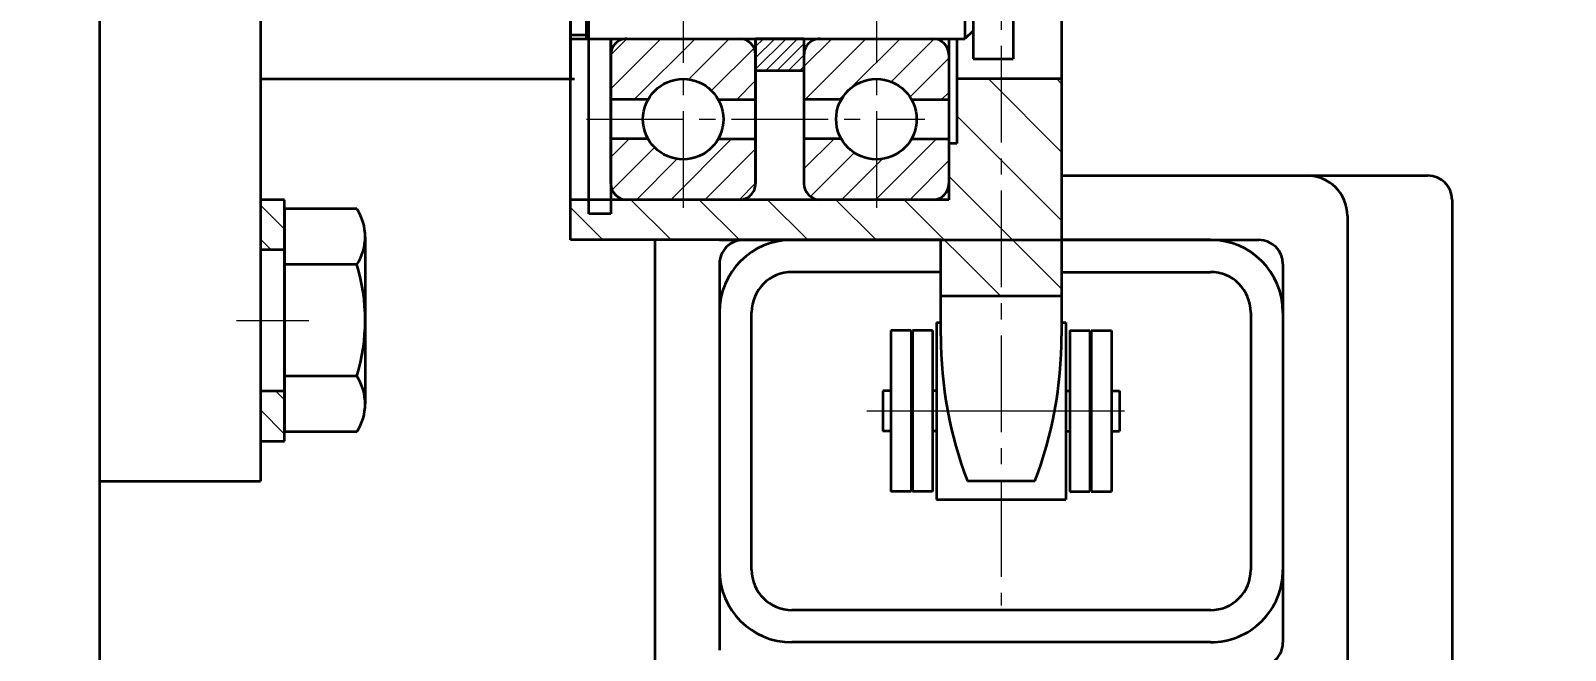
# Model space of a CAD drawing. Header units: millimetres. Extents: x -17820 to 17820, y -12600 to 12600.
# Drawn here: x 8631 to 8821.6, y 5671.9 to 5748.9 of the extents above; entities that cross this region are included whole.
import ezdxf

# ---------------------------------------------------------------- set-up
doc = ezdxf.new("R2010")
doc.units = ezdxf.units.MM
doc.linetypes.add('点画线', pattern=[18, 12, -2, 2, -2])
doc.layers.get('0').update_dxf_attribs({"lineweight": 35})
for name, color, linetype, lineweight in [('EB0_1_1_1_1_1_1_1_1_1_1_1_1_1_1_1_1_1_1', 7, 'Continuous', 35), ('EB0_1_1_1_1_1_1_1_1_1_1_1_1_1_1_1_1_1_1_1', 7, 'Continuous', 35), ('EB0_1_1_1_1_1_1_1_1_1_1_1_1_1_1_1_1_1_1_1_1_1_1_1_1_1_1_1', 7, 'Continuous', 35), ('EB0_1_1_1_1_1_1_1_1_1_1_1_1_1_1_1_1_1_1_1_1_1_1_1_1_1_1_1_1_1_1_1_1', 7, 'Continuous', 35), ('中心线层', 1, '点画线', 18), ('剖面线层', 4, 'Continuous', 18), ('尺寸线层', 3, 'Continuous', 18)]:
    doc.layers.add(name, color=color, linetype=linetype, lineweight=lineweight)
doc.styles.add('机械', font='isocp', dxfattribs={"width": 0.667, "bigfont": 'gbcbig.shx'})
doc.dimstyles.new('标准', dxfattribs={"dimscale": 60, "dimtxt": 4, "dimasz": 3, "dimexe": 1, "dimexo": 0, "dimgap": 0.76128, "dimtad": 1, "dimdec": 1, "dimdsep": 46, "dimtxsty": '机械', "dimblk": '_CAXARROW', "dimcen": 0, "dimdle": 4, "dimclrt": 2, "dimaunit": 1, "dimazin": 2, "dimtfac": 0.707107, "dimtdec": 3, "dimtmove": 0, "dimatfit": 3, "dimfxl": 0, "dimfrac": 2, "dimtolj": 1, "dimlwd": 18, "dimarcsym": 0})
pattern_1 = [(315, (0, 0), (2.121320343559643, 2.121320343559642), [])]
pattern_2 = [(225, (0, 0), (2.121320343559642, -2.121320343559643), [])]

# ---------------------------------------------------------------- blocks, each defined once
blk = doc.blocks.new('*X79')
at = {"layer": '剖面线层', "linetype": 'Continuous', "lineweight": 18}
h = blk.add_hatch(dxfattribs=at)
h.set_pattern_fill('无图案', color=256, scale=3, angle=315, style=0, pattern_type=0)
h.set_pattern_definition(pattern_1)
edge = h.paths.add_edge_path(flags=0)
edge.add_line((0, 14.99999999999977), (0, 8.75))
edge.add_line((3, 14.99999999999977), (0, 14.99999999999977))
edge.add_line((3, 8.75), (3, 14.99999999999977))
edge.add_line((0, 8.75), (3, 8.75))
h = blk.add_hatch(dxfattribs=at)
h.set_pattern_fill('无图案', color=256, scale=3, angle=315, style=0, pattern_type=0)
h.set_pattern_definition(pattern_1)
edge = h.paths.add_edge_path(flags=0)
edge.add_line((0, -8.75), (0, -15))
edge.add_line((3, -8.75), (0, -8.75))
edge.add_line((3, -15), (3, -8.75))
edge.add_line((0, -15), (3, -15))
at = {"layer": 'EB0_1_1_1_1_1_1_1_1_1_1_1_1_1_1_1_1_1_1_1_1_1_1_1_1_1_1_1_1_1_1_1_1'}
for p, q in [((3, 14.99999999999977), (0, 14.99999999999977)), ((0, 14.99999999999977), (0, -15)), ((3, -15), (3, 14.99999999999977)), ((3, 8.75), (0, 8.75)), ((0, -8.75), (3, -8.75)), ((0, -15), (3, -15))]:
    blk.add_line(p, q, dxfattribs=at)
at = {"layer": '中心线层', "color": 1, "linetype": '点画线', "lineweight": 18}
blk.add_line((-3, 0), (6, 0), dxfattribs=at)
blk = doc.blocks.new('*X83')
at = {"layer": 'EB0_1_1_1_1_1_1_1_1_1_1_1_1_1_1_1_1_1_1_1_1_1_1_1_1_1_1_1_1_1_1_1_1', "linetype": 'Continuous', "lineweight": 35}
blk.add_line((239, 351.9999999999998), (239, -108), dxfattribs=at)
blk = doc.blocks.new('*X186')
at = {"layer": '尺寸线层', "linetype": 'Continuous', "lineweight": 18}
for points in [[(11014.34105479418, 9122.91767302043), (10991.84105479418, 8942.91767302043), (11036.84105479418, 8942.91767302043)], [(11014.34105479418, 4347.917695473267), (10991.84105479418, 4527.917695473267), (11036.84105479418, 4527.917695473267)]]:
    blk.add_hatch(color=0, dxfattribs=at).paths.add_polyline_path(points, flags=0)
at = {"layer": '尺寸线层', "color": 0, "linetype": 'Continuous'}
for p, q in [((6587.044888056611, 9122.91767302043), (11074.34105479418, 9122.91767302043)), ((8682.044793050241, 4347.917695473267), (11074.34105479418, 4347.917695473267))]:
    blk.add_line(p, q, dxfattribs=at)
at = {"layer": '尺寸线层', "color": 0, "linetype": 'Continuous', "lineweight": 18}
blk.add_line((11014.34105479418, 4347.917695473267), (11014.34105479418, 9122.91767302043), dxfattribs=at)
at = {"layer": '尺寸线层', "color": 2, "insert": (10848.66425479418, 6735.417684746849), "char_height": 240, "width": 919.3165714285715, "attachment_point": 5, "rotation": 90, "line_spacing_factor": 0.9398120375924814, "style": '机械'}
blk.add_mtext('\\T1.1;4775', dxfattribs=at)
blk = doc.blocks.new('_CAXARROW')
blk.add_hatch(color=2).paths.add_polyline_path([(0, 0), (-1, 0.125), (-1, -0.125)], flags=0)
blk = doc.blocks.new('*X192')
at = {"layer": '尺寸线层', "linetype": 'Continuous', "lineweight": 18}
for points in [[(9897.943461583862, 6527.917702625432), (9875.443461583862, 6347.917702625432), (9920.443461583862, 6347.917702625432)], [(9897.943461583862, 4347.917695473281), (9875.443461583862, 4527.917695473281), (9920.443461583862, 4527.917695473281)]]:
    blk.add_hatch(color=0, dxfattribs=at).paths.add_polyline_path(points, flags=0)
at = {"layer": '尺寸线层', "color": 0, "linetype": 'Continuous'}
for p, q in [((8256.219129515623, 6527.917702625432), (9957.943461583862, 6527.917702625432)), ((8157.044769208413, 4347.917695473281), (9957.943461583862, 4347.917695473281))]:
    blk.add_line(p, q, dxfattribs=at)
at = {"layer": '尺寸线层', "color": 0, "linetype": 'Continuous', "lineweight": 18}
blk.add_line((9897.943461583862, 4347.917695473281), (9897.943461583862, 6527.917702625432), dxfattribs=at)
at = {"layer": '尺寸线层', "color": 2, "insert": (9732.266661583863, 5437.917699549356), "char_height": 240, "width": 873.5794285714292, "attachment_point": 5, "rotation": 90, "line_spacing_factor": 0.9398120375924814, "style": '机械'}
blk.add_mtext('\\T1.1;2180', dxfattribs=at)
blk = doc.blocks.new('*X203')
at = {"layer": '尺寸线层', "linetype": 'Continuous', "lineweight": 18}
for points in [[(6075.544911341531, 9740.274669552007), (6255.544911341531, 9717.774669552007), (6255.544911341531, 9762.774669552007)], [(9180.544878123146, 9740.274669552007), (9000.544878123146, 9717.774669552007), (9000.544878123146, 9762.774669552007)]]:
    blk.add_hatch(color=0, dxfattribs=at).paths.add_polyline_path(points, flags=0)
at = {"layer": '尺寸线层', "color": 0, "linetype": 'Continuous'}
for p, q in [((6075.544911341531, 5567.917650173547), (6075.544911341531, 9800.274669552007)), ((9180.544878123146, 6254.417626093274), (9180.544878123146, 9800.274669552007))]:
    blk.add_line(p, q, dxfattribs=at)
at = {"layer": '尺寸线层', "color": 0, "linetype": 'Continuous', "lineweight": 18}
blk.add_line((9180.544878123146, 9740.274669552007), (6075.544911341531, 9740.274669552007), dxfattribs=at)
at = {"layer": '尺寸线层', "color": 2, "insert": (7628.044894232342, 9905.951469552005), "char_height": 240, "width": 827.842285714285, "attachment_point": 5, "line_spacing_factor": 0.9398120375924814, "style": '机械'}
blk.add_mtext('\\T1.1;3105', dxfattribs=at)

msp = doc.modelspace()

# ---------------------------------------------------------------- hatches: boundary and pattern name
at = {"layer": '剖面线层', "linetype": 'Continuous', "lineweight": 18}
h = msp.add_hatch(dxfattribs=at)
h.set_pattern_fill('无图案', color=256, scale=6, angle=135, style=0, pattern_type=0)
h.set_pattern_definition([(135, (0, 0), (-4.242640687119286, -4.242640687119285), [])])
edge = h.paths.add_edge_path(flags=0)
edge.add_line((8744.044900534485, 5715.917675207499), (8751.544900534485, 5715.917675207499))
edge.add_line((8744.044900534485, 5722.917675207499), (8744.044900534485, 5715.917675207499))
edge.add_line((8698.044900534485, 5722.917675207499), (8744.044900534485, 5722.917675207499))
edge.add_line((8698.044900534485, 5727.917675207499), (8698.044900534485, 5722.917675207499))
edge.add_line((8700.344900534488, 5727.917675207499), (8698.044900534485, 5727.917675207499))
edge.add_line((8700.344900534488, 5726.167675207499), (8700.344900534488, 5727.917675207499))
edge.add_line((8703.044900534485, 5726.167675207499), (8700.344900534488, 5726.167675207499))
edge.add_line((8703.044900534485, 5727.917675207499), (8703.044900534485, 5726.167675207499))
edge.add_line((8705.044900534485, 5727.917675207499), (8703.044900534485, 5727.917675207499))
edge.add_line((8712.044900534485, 5727.917675207499), (8705.044900534485, 5727.917675207499))
edge.add_line((8719.044900534922, 5727.917675207499), (8712.044900534485, 5727.917675207499))
edge.add_line((8729.044900534485, 5727.917675207499), (8719.044900534922, 5727.917675207499))
edge.add_line((8736.044900534485, 5727.917675207499), (8729.044900534485, 5727.917675207499))
edge.add_line((8743.044900534922, 5727.917675207499), (8736.044900534485, 5727.917675207499))
edge.add_line((8745.044900534485, 5727.917675207499), (8743.044900534922, 5727.917675207499))
edge.add_line((8745.044900534485, 5729.917675207052), (8745.044900534485, 5727.917675207499))
edge.add_line((8745.044900534485, 5734.917675207499), (8745.044900534485, 5729.917675207052))
edge.add_line((8746.044900534485, 5734.917675207499), (8745.044900534485, 5734.917675207499))
edge.add_line((8746.044900534485, 5742.917675207499), (8746.044900534485, 5734.917675207499))
edge.add_line((8751.544900534485, 5742.917675207499), (8746.044900534485, 5742.917675207499))
edge.add_line((8751.544900534485, 5715.917675207499), (8751.544900534485, 5742.917675207499))
edge.add_line((8751.544900534485, 5715.917675207499), (8759.044900534485, 5715.917675207499))
edge.add_line((8751.544900534485, 5742.917675207499), (8751.544900534485, 5715.917675207499))
edge.add_line((8759.044900534485, 5742.917675207499), (8751.544900534485, 5742.917675207499))
edge.add_line((8759.044900534485, 5715.917675207499), (8759.044900534485, 5742.917675207499))
edge = h.paths.add_edge_path(flags=0)
edge.add_line((8746.044900534485, 5792.917675207499), (8751.544900534485, 5792.917675207499))
edge.add_line((8746.044900534485, 5800.917675207499), (8746.044900534485, 5792.917675207499))
edge.add_line((8745.044900534485, 5800.917675207499), (8746.044900534485, 5800.917675207499))
edge.add_line((8745.044900534485, 5805.917675207648), (8745.044900534485, 5800.917675207499))
edge.add_line((8745.044900534485, 5807.917675207499), (8745.044900534485, 5805.917675207648))
edge.add_line((8743.04490053463, 5807.917675207499), (8745.044900534485, 5807.917675207499))
edge.add_line((8736.044900534485, 5807.917675207499), (8743.04490053463, 5807.917675207499))
edge.add_line((8729.044900534776, 5807.917675207499), (8736.044900534485, 5807.917675207499))
edge.add_line((8719.04490053463, 5807.917675207499), (8729.044900534776, 5807.917675207499))
edge.add_line((8712.044900534485, 5807.917675207499), (8719.04490053463, 5807.917675207499))
edge.add_line((8705.044900534776, 5807.917675207499), (8712.044900534485, 5807.917675207499))
edge.add_line((8703.044900534485, 5807.917675207499), (8705.044900534776, 5807.917675207499))
edge.add_line((8703.044900534485, 5809.667675207499), (8703.044900534485, 5807.917675207499))
edge.add_line((8700.344900534488, 5809.667675207499), (8703.044900534485, 5809.667675207499))
edge.add_line((8700.344900534488, 5807.917675207499), (8700.344900534488, 5809.667675207499))
edge.add_line((8698.044900534485, 5807.917675207499), (8700.344900534488, 5807.917675207499))
edge.add_line((8698.044900534485, 5812.917675207499), (8698.044900534485, 5807.917675207499))
edge.add_line((8744.044900534485, 5812.917675207499), (8698.044900534485, 5812.917675207499))
edge.add_line((8744.044900534485, 5819.917675207499), (8744.044900534485, 5812.917675207499))
edge.add_line((8751.544900534485, 5819.917675207499), (8744.044900534485, 5819.917675207499))
edge.add_line((8751.544900534485, 5810.55303774452), (8751.544900534485, 5819.917675207499))
edge.add_line((8751.544900534485, 5792.917675207499), (8751.544900534485, 5810.55303774452))
edge.add_line((8751.544900534485, 5792.917675207499), (8759.044900534485, 5792.917675207499))
edge.add_line((8751.544900534485, 5819.917675207499), (8751.544900534485, 5792.917675207499))
edge.add_line((8759.044900534485, 5819.917675207499), (8751.544900534485, 5819.917675207499))
edge.add_line((8759.044900534485, 5792.917675207499), (8759.044900534485, 5819.917675207499))
h = msp.add_hatch(dxfattribs=at)
h.set_pattern_fill('无图案', color=256, angle=225, style=0, pattern_type=0)
h.set_pattern_definition([(225, (0, 0), (0.7071067811865475, -0.7071067811865477), [])])
edge = h.paths.add_edge_path(flags=0)
edge.add_line((8721.044900534485, 5743.917675207412), (8727.044900534485, 5743.917675207412))
edge.add_line((8721.044900534485, 5747.917675207412), (8721.044900534485, 5743.917675207412))
edge.add_line((8727.044900534485, 5747.917675207412), (8721.044900534485, 5747.917675207412))
edge.add_line((8727.044900534485, 5743.917675207412), (8727.044900534485, 5747.917675207412))
edge = h.paths.add_edge_path(flags=0)
edge.add_line((8721.044900534485, 5787.917675207412), (8727.044900534485, 5787.917675207412))
edge.add_line((8721.044900534485, 5791.917675207412), (8721.044900534485, 5787.917675207412))
edge.add_line((8727.044900534485, 5791.917675207412), (8721.044900534485, 5791.917675207412))
edge.add_line((8727.044900534485, 5787.917675207412), (8727.044900534485, 5791.917675207412))
h = msp.add_hatch(dxfattribs=at)
h.set_pattern_fill('无图案', color=256, scale=3, angle=225, style=0, pattern_type=0)
h.set_pattern_definition(pattern_2)
edge = h.paths.add_edge_path(flags=0)
edge.add_line((8705.044900534675, 5747.917675207499), (8712.044900534485, 5747.917675207499))
edge.add_arc((8705.044900534676, 5745.917675207297), 2.000000000200089, 90.00000000005211, 180.0000000001563)
edge.add_line((8703.044900534485, 5740.360123862031), (8703.044900534485, 5745.917675207299))
edge.add_line((8707.682052316872, 5740.360123862031), (8703.044900534485, 5740.360123862031))
edge.add_arc((8712.044900534485, 5737.917675207498), 5.000000000001819, 90, 150.7586357802585)
edge.add_line((8712.044900534485, 5747.917675207499), (8712.044900534485, 5742.917675207499))
edge.add_arc((8719.044900534587, 5745.917675207597), 1.999999999901775, 0, 90)
edge.add_line((8712.044900534485, 5747.917675207499), (8719.044900534587, 5747.917675207499))
edge.add_line((8712.044900534485, 5742.917675207499), (8712.044900534485, 5747.917675207499))
edge.add_arc((8712.044900534487, 5737.917675207502), 4.999999999996455, 29.24136421952003, 90.00000000002085)
edge.add_line((8721.044900534485, 5740.360123862031), (8716.407748752099, 5740.360123862031))
edge.add_line((8721.044900534485, 5745.917675207597), (8721.044900534485, 5740.360123862031))
edge = h.paths.add_edge_path(flags=0)
edge.add_arc((8712.044900534484, 5737.917675207498), 4.999999999997788, 209.2413642195473, 270.0000000000209)
edge.add_line((8703.044900534485, 5735.475226552967), (8707.682052316872, 5735.475226552967))
edge.add_line((8703.044900534485, 5729.917675207797), (8703.044900534485, 5735.475226552967))
edge.add_arc((8705.044900534775, 5729.917675207796), 2.000000000296495, 179.9999999999739, 270.0000000000521)
edge.add_line((8712.044900534485, 5727.917675207499), (8705.044900534776, 5727.917675207499))
edge.add_line((8712.044900534485, 5732.917675207499), (8712.044900534485, 5727.917675207499))
edge.add_line((8716.407748752099, 5735.475226552967), (8721.044900534485, 5735.475226552967))
edge.add_arc((8712.04490053449, 5737.917675207493), 4.999999999993634, 269.9999999997499, 330.7586357673576)
edge.add_line((8712.044900534485, 5727.917675207499), (8712.044900534485, 5732.917675207499))
edge.add_line((8719.04490053463, 5727.917675207499), (8712.044900534485, 5727.917675207499))
edge.add_arc((8719.044900534629, 5729.917675207346), 1.999999999850843, 269.9999999998437, 359.9999999963523)
edge.add_line((8721.044900534485, 5735.475226552967), (8721.044900534485, 5729.917675207346))
h = msp.add_hatch(dxfattribs=at)
h.set_pattern_fill('无图案', color=256, scale=3, angle=225, style=0, pattern_type=0)
h.set_pattern_definition(pattern_2)
edge = h.paths.add_edge_path(flags=0)
edge.add_line((8729.044900534675, 5747.917675207499), (8736.044900534485, 5747.917675207499))
edge.add_arc((8729.044900534675, 5745.917675207296), 2.000000000200089, 90, 180.0000000005732)
edge.add_line((8727.044900534485, 5740.360123862031), (8727.044900534485, 5745.917675207299))
edge.add_line((8731.682052316872, 5740.360123862031), (8727.044900534485, 5740.360123862031))
edge.add_arc((8736.044900534487, 5737.917675207499), 5, 90, 150.7586357802766)
edge.add_line((8736.044900534485, 5747.917675207499), (8736.044900534485, 5742.917675207499))
edge.add_arc((8743.044900534587, 5745.917675207597), 1.999999999901775, 0, 90)
edge.add_line((8736.044900534485, 5747.917675207499), (8743.044900534587, 5747.917675207499))
edge.add_line((8736.044900534485, 5742.917675207499), (8736.044900534485, 5747.917675207499))
edge.add_arc((8736.044900534487, 5737.917675207501), 4.999999999999565, 29.24136421958369, 90.00000000002085)
edge.add_line((8745.044900534485, 5740.360123862031), (8740.407748752099, 5740.360123862031))
edge.add_line((8745.044900534485, 5745.917675207597), (8745.044900534485, 5740.360123862031))
edge = h.paths.add_edge_path(flags=0)
edge.add_arc((8736.044900534484, 5737.917675207498), 4.999999999998232, 209.2413642195564, 270.0000000000209)
edge.add_line((8727.044900534485, 5735.475226552967), (8731.682052316872, 5735.475226552967))
edge.add_line((8727.044900534485, 5729.917675207797), (8727.044900534485, 5735.475226552967))
edge.add_arc((8729.044900534775, 5729.917675207795), 2.000000000296495, 179.9999999999739, 270.0000000000521)
edge.add_line((8736.044900534485, 5727.917675207499), (8729.044900534776, 5727.917675207499))
edge.add_line((8736.044900534485, 5732.917675207499), (8736.044900534485, 5727.917675207499))
edge.add_line((8740.407748752099, 5735.475226552967), (8745.044900534485, 5735.475226552967))
edge.add_arc((8736.044900534489, 5737.917675207497), 4.999999999997272, 269.9999999997707, 330.7586357667341)
edge.add_line((8736.044900534485, 5727.917675207499), (8736.044900534485, 5732.917675207499))
edge.add_line((8743.04490053463, 5727.917675207499), (8736.044900534485, 5727.917675207499))
edge.add_arc((8743.044900534633, 5729.917675207345), 1.999999999847205, 270.0000000003648, 360.0000000143303)
edge.add_line((8745.044900534485, 5735.475226552967), (8745.044900534485, 5729.917675207346))

# ---------------------------------------------------------------- linework, layer by layer
at = {"layer": 'EB0_1_1_1_1_1_1_1_1_1_1_1_1_1_1_1_1_1_1', "linetype": 'Continuous', "lineweight": 35}
for p, q in [((8740.54490053447, 5727.917675207499), (8698.04490053447, 5727.917675207499)), ((8703.04490053447, 5726.167675207499), (8700.344900534474, 5726.167675207499)), ((8725.044900535111, 5727.917675207499), (8711.04490053447, 5727.917675207499)), ((8745.044900534558, 5727.917675207499), (8729.04490053447, 5727.917675207499)), ((8744.04490053447, 5722.917675207499), (8698.04490053447, 5722.917675207499)), ((8716.544900534485, 5722.915633550782), (8744.04490053447, 5722.915633550782)), ((8744.04490053447, 5710.983137388389), (8744.04490053447, 5722.917675207499)), ((8777.544900534456, 5722.915633550782), (8759.04490053447, 5722.915633550782)), ((8744.044900534485, 5718.915633550837), (8725.544900534398, 5718.915633550801)), ((8759.04490053447, 5718.915633550837), (8777.544900534514, 5718.915633550801)), ((8759.04490053447, 5715.917675207499), (8744.04490053447, 5715.917675207499)), ((8716.54490053447, 5713.915633550673), (8716.54490053447, 5681.915633550659)), ((8720.54490053447, 5681.915633550731), (8720.54490053447, 5713.915633550993)), ((8782.54490053447, 5713.915633550881), (8782.54490053447, 5681.915633550728)), ((8786.54490053447, 5713.915633550717), (8786.54490053447, 5681.915633550797)), ((8740.358471011132, 5711.644837966341), (8737.858471011132, 5711.644837966341)), ((8737.858471011132, 5711.644837966341), (8737.858471011132, 5691.644837966341)), ((8740.358471011132, 5711.644837966341), (8740.358471011132, 5691.644837966341)), ((8743.02361597358, 5711.644837966341), (8740.52361597358, 5711.644837966341)), ((8740.52361597358, 5711.644837966341), (8740.52361597358, 5691.644837966341)), ((8743.02361597358, 5711.644837966341), (8743.02361597358, 5691.644837966341)), ((8743.52361597358, 5712.644837966235), (8743.52361597358, 5690.644837966337)), ((8743.52361597358, 5712.644837966363), (8744.04490053447, 5712.644837966359)), ((8759.04490053447, 5712.644837966344), (8759.566185095377, 5712.644837966344)), ((8759.566185095377, 5712.644837966235), (8759.566185095377, 5690.644837966337)), ((8760.066185095377, 5711.644837966341), (8760.066185095377, 5691.644837966341)), ((8760.066185095377, 5711.644837966341), (8762.566185095377, 5711.644837966341)), ((8762.566185095377, 5711.644837966341), (8762.566185095377, 5691.644837966341)), ((8762.731330057824, 5711.644837966341), (8762.731330057824, 5691.644837966341)), ((8762.731330057824, 5711.644837966341), (8765.231330057824, 5711.644837966341)), ((8765.231330057824, 5711.644837966341), (8765.231330057824, 5691.644837966341)), ((8736.858471011132, 5704.144837966341), (8736.858471011132, 5699.144837966341)), ((8737.858471011132, 5704.144837966341), (8736.858471011132, 5704.144837966341)), ((8740.52361597358, 5704.144837966341), (8740.358471011132, 5704.144837966341)), ((8743.52361597358, 5704.144837966341), (8743.02361597358, 5704.144837966341)), ((8759.566185095377, 5704.144837966341), (8760.066185095377, 5704.144837966341)), ((8762.566185095377, 5704.144837966341), (8762.731330057824, 5704.144837966341)), ((8765.231330057824, 5704.144837966341), (8766.231330057824, 5704.144837966341)), ((8766.231330057824, 5704.144837966341), (8766.231330057824, 5699.144837966341)), ((8737.858471011132, 5699.144837966341), (8736.858471011132, 5699.144837966341)), ((8740.52361597358, 5699.144837966341), (8740.358471011132, 5699.144837966341)), ((8743.52361597358, 5699.144837966341), (8743.02361597358, 5699.144837966341)), ((8759.566185095377, 5699.144837966341), (8760.066185095377, 5699.144837966341)), ((8762.566185095377, 5699.144837966341), (8762.731330057824, 5699.144837966341)), ((8765.231330057824, 5699.144837966341), (8766.231330057824, 5699.144837966341)), ((8755.724150534472, 5692.917675207499), (8747.36565053447, 5692.917675207499)), ((8755.724150534472, 5692.917675207499), (8747.36565053447, 5692.917675207499)), ((8740.358471011132, 5691.644837966341), (8737.858471011132, 5691.644837966341)), ((8743.02361597358, 5691.644837966341), (8740.52361597358, 5691.644837966341)), ((8743.52361597358, 5690.644837966319), (8759.566185095377, 5690.644837966337)), ((8760.066185095377, 5691.644837966341), (8762.566185095377, 5691.644837966341)), ((8762.731330057824, 5691.644837966341), (8765.231330057824, 5691.644837966341)), ((8777.544900534616, 5676.915633550782), (8725.54490053434, 5676.915633550782)), ((8777.544900534485, 5672.915633550782), (8725.544900534209, 5672.915633550782))]:
    msp.add_line(p, q, dxfattribs=at)
at = {"layer": 'EB0_1_1_1_1_1_1_1_1_1_1_1_1_1_1_1_1_1_1', "color": 7, "linetype": 'Continuous', "lineweight": 35}
msp.add_line((8755.724150534472, 5692.917675207499), (8747.36565053447, 5692.917675207499), dxfattribs=at)
at = {"layer": 'EB0_1_1_1_1_1_1_1_1_1_1_1_1_1_1_1_1_1_1', "linetype": 'Continuous', "lineweight": 35}
for centre, radius, start, end in [((8705.04490053447, 5729.917675207499), 2, 180.0000000000261, 270), ((8719.044900534922, 5729.917675207052), 1.999999999554348, 270.0000000065659, 3.873091203112155e-07), ((8729.04490053447, 5729.917675207499), 2, 180.0000000000261, 270), ((8743.044900534922, 5729.917675207052), 1.999999999554348, 270.0000000065137, 3.835571853418491e-07), ((8725.544900534675, 5713.915633550586), 9.00000000019645, 89.99999999937468, 179.9999999587345), ((8777.544900534442, 5713.915633550742), 9.000000000040018, 0, 90), ((8725.54490053434, 5713.915633550935), 4.999999999865395, 89.99999999937468, 179.9999999587287), ((8777.544900534529, 5713.915633550859), 4.999999999941792, 0, 90), ((8794.844900534474, 5710.983134499681), 50.79999999999929, 180.0000012074171, 200.8314054046066), ((8708.244900534482, 5710.983134499681), 50.79999999999611, 339.1685967713257, 9.685164260422178e-07), ((8725.544900534282, 5681.915633550586), 8.99999999980355, 180.0000000000058, 270), ((8725.544900534383, 5681.915633550688), 4.999999999901775, 180.0000000000104, 270), ((8777.544900534573, 5681.915633550688), 4.999999999903594, 270.000000000396, 2.750376773073997e-08), ((8777.54490053447, 5681.915633550786), 9.000000000003638, 270.0000000001968, 1.375709488588716e-08)]:
    msp.add_arc(centre, radius, start, end, dxfattribs=at)
at = {"layer": 'EB0_1_1_1_1_1_1_1_1_1_1_1_1_1_1_1_1_1_1_1', "linetype": 'Continuous', "lineweight": 35}
for p, q in [((8716.544900534485, 5722.915633550781), (8744.04490053447, 5722.915633550781)), ((8777.544900534456, 5722.915633550781), (8759.04490053447, 5722.915633550781)), ((8744.044900534485, 5718.915633550835), (8725.544900534398, 5718.915633550799)), ((8759.04490053447, 5718.915633550835), (8777.544900534514, 5718.915633550799)), ((8716.54490053447, 5713.915633550671), (8716.54490053447, 5681.915633550657)), ((8720.54490053447, 5681.91563355073), (8720.54490053447, 5713.915633550992)), ((8782.54490053447, 5713.915633550879), (8782.54490053447, 5681.915633550726)), ((8786.54490053447, 5713.915633550715), (8786.54490053447, 5681.915633550795)), ((8777.544900534616, 5676.915633550781), (8725.54490053434, 5676.915633550781)), ((8777.544900534485, 5672.915633550781), (8725.544900534209, 5672.915633550781))]:
    msp.add_line(p, q, dxfattribs=at)
for centre, radius, start, end in [((8725.544900534675, 5713.915633550584), 9.000000000194632, 89.99999999937468, 179.9999999599794), ((8777.544900534442, 5713.91563355074), 9.000000000040018, 0, 90), ((8725.54490053434, 5713.915633550933), 4.999999999863576, 89.99999999937468, 179.9999999599794), ((8777.544900534529, 5713.915633550857), 4.999999999941792, 0, 90), ((8725.544900534282, 5681.915633550584), 8.99999999980355, 180.0000000000116, 270), ((8725.544900534383, 5681.915633550686), 4.999999999901775, 180.0000000000104, 270), ((8777.544900534573, 5681.915633550686), 4.999999999903594, 270.000000000396, 2.667000440430602e-08), ((8777.54490053447, 5681.915633550784), 9.000000000001819, 270.0000000001968, 1.334021322268115e-08)]:
    msp.add_arc(centre, radius, start, end, dxfattribs=at)
at = {"layer": 'EB0_1_1_1_1_1_1_1_1_1_1_1_1_1_1_1_1_1_1_1_1_1_1_1_1_1_1_1'}
for p, q in [((8759.04490053447, 5730.915633550782), (8804.5449005345, 5730.915633550782)), ((8807.54490053447, 5727.915633550844), (8807.54490053447, 5664.915633551001)), ((8794.54490053447, 5725.915633551124), (8794.54490053447, 5602.915633550782)), ((8708.54490053447, 5722.917675207499), (8708.54490053447, 5665.91563355071)), ((8719.544900534616, 5722.915633550782), (8783.544900534675, 5722.915633550782)), ((8716.54490053447, 5719.915633550439), (8716.54490053447, 5671.915633550651)), ((8786.54490053447, 5719.915633551266), (8786.54490053447, 5672.887833364231))]:
    msp.add_line(p, q, dxfattribs=at)
for centre, radius, start, end in [((8789.544900534718, 5725.915633551024), 4.999999999759893, 1.042204158072013e-11, 90), ((8804.544900534514, 5727.915633550826), 2.999999999956344, 0, 90), ((8719.544900534718, 5719.915633550539), 3.000000000243745, 90.00000000187597, 180.0000001086498), ((8783.54490053482, 5719.915633551124), 2.99999999965803, 0, 90), ((8783.544900534573, 5672.887833364194), 2.999999999909051, 270.0000000006253, 3.989904918415049e-08)]:
    msp.add_arc(centre, radius, start, end, dxfattribs=at)
at = {"layer": 'EB0_1_1_1_1_1_1_1_1_1_1_1_1_1_1_1_1_1_1_1_1_1_1_1_1_1_1_1_1_1_1_1_1', "color": 7, "linetype": 'Continuous', "lineweight": 35}
for p, q in [((8639.544900534485, 5842.917675207499), (8639.544900534485, 5692.917675207499)), ((8698.044900534485, 5792.917675207499), (8698.044900534485, 5742.917675207499)), ((8748.044900534485, 5790.417675207517), (8748.044900534485, 5745.417675207499)), ((8753.044900534485, 5790.417675207517), (8753.044900534485, 5745.417675207499)), ((8700.044900534485, 5747.917675207499), (8700.044900534485, 5787.417675207499)), ((8747.044900534485, 5753.34660937772), (8747.044900534485, 5747.917675207499)), ((8698.044900534485, 5748.417675207499), (8700.044900534485, 5748.417675207499)), ((8698.044900534485, 5747.917675207499), (8747.044900534485, 5747.917675207499)), ((8748.044900534485, 5748.917675207499), (8747.044900534485, 5747.917675207499)), ((8659.544900534485, 5742.917675207499), (8698.544900534485, 5742.917675207499)), ((8639.544900534485, 5692.917675207499), (8659.544900534485, 5692.917675207499)), ((8755.724150534486, 5692.917675207499), (8747.365650534484, 5692.917675207499))]:
    msp.add_line(p, q, dxfattribs=at)
at = {"layer": 'EB0_1_1_1_1_1_1_1_1_1_1_1_1_1_1_1_1_1_1_1_1_1_1_1_1_1_1_1_1_1_1_1_1', "linetype": 'Continuous', "lineweight": 35}
for p, q in [((8759.044900534485, 5824.852214445548), (8759.044900534485, 5710.983133098521)), ((8698.044900534485, 5722.917675207459), (8698.044900534485, 5812.917675207499)), ((8700.344900534488, 5726.167675207423), (8700.344900534488, 5809.667675207499)), ((8703.044900534485, 5729.917675207499), (8703.044900534485, 5747.917675207499)), ((8703.044900534485, 5729.917675207499), (8703.044900534485, 5747.917675207499)), ((8703.044900534485, 5747.917675207499), (8703.044900534485, 5726.167675207499)), ((8705.044900534602, 5747.917675207499), (8719.044900534544, 5747.917675207499)), ((8727.044900534485, 5747.917675207412), (8721.044900534485, 5747.917675207412)), ((8721.044900534485, 5747.917675207499), (8721.044900534485, 5729.917675207237)), ((8721.044900534485, 5729.917675207499), (8721.044900534485, 5747.917675207499)), ((8721.044900534485, 5747.917675207499), (8721.044900534485, 5743.917675207412)), ((8727.044900534485, 5747.917675207499), (8727.044900534485, 5729.917675207499)), ((8727.044900534485, 5747.917675207499), (8727.044900534485, 5743.917675207412)), ((8729.044900534602, 5747.917675207499), (8743.044900534544, 5747.917675207499)), ((8745.044900534485, 5747.917675207499), (8745.044900534485, 5729.917675207237)), ((8745.044900534485, 5747.917675207499), (8745.044900534485, 5737.917675207499)), ((8746.044900534485, 5747.917675207499), (8746.044900534485, 5734.917675207499)), ((8748.044900534485, 5745.417675207499), (8753.044900534485, 5745.417675207499)), ((8727.044900534485, 5743.917675207412), (8721.044900534485, 5743.917675207412)), ((8759.044900534485, 5742.917675207499), (8746.044900534485, 5742.917675207499)), ((8707.682052316872, 5740.360123862031), (8703.044900534485, 5740.360123862031)), ((8716.407748752099, 5740.360123862031), (8721.044900534485, 5740.360123862031)), ((8731.682052316872, 5740.360123862031), (8727.044900534485, 5740.360123862031)), ((8740.407748752099, 5740.360123862031), (8745.044900534485, 5740.360123862031)), ((8707.682052316872, 5735.475226552967), (8703.044900534485, 5735.475226552967)), ((8716.407748752099, 5735.475226552967), (8721.044900534485, 5735.475226552967)), ((8731.682052316872, 5735.475226552967), (8727.044900534485, 5735.475226552967)), ((8740.407748752099, 5735.475226552967), (8745.044900534485, 5735.475226552967)), ((8745.044900534485, 5735.475226553058), (8745.044900534485, 5727.917675207499)), ((8746.044900534485, 5734.917675207499), (8745.044900534485, 5734.917675207499)), ((8740.544900534485, 5727.917675207499), (8698.044900534485, 5727.917675207499)), ((8703.044900534485, 5726.167675207499), (8700.344900534488, 5726.167675207499)), ((8725.044900535111, 5727.917675207499), (8711.044900534485, 5727.917675207499)), ((8745.044900534573, 5727.917675207499), (8729.044900534485, 5727.917675207499)), ((8672.544900534485, 5723.309980052912), (8672.544900534485, 5702.525370362087)), ((8744.044900534485, 5722.917675207499), (8698.044900534485, 5722.917675207499)), ((8716.544900534485, 5722.915633550782), (8744.044900534485, 5722.915633550782)), ((8744.044900534485, 5710.983137388389), (8744.044900534485, 5722.917675207499)), ((8777.54490053447, 5722.915633550782), (8759.044900534485, 5722.915633550782)), ((8744.044900534485, 5718.915633550837), (8725.544900534398, 5718.915633550801)), ((8759.04490053447, 5718.915633550837), (8777.544900534514, 5718.915633550801)), ((8759.044900534485, 5715.917675207499), (8744.044900534485, 5715.917675207499)), ((8716.544900534485, 5713.915633550673), (8716.544900534485, 5681.915633550659)), ((8720.544900534485, 5681.915633550731), (8720.544900534485, 5713.915633550993)), ((8782.544900534485, 5713.915633550881), (8782.544900534485, 5681.915633550728)), ((8786.544900534485, 5713.915633550717), (8786.544900534485, 5681.915633550797)), ((8740.358471011132, 5711.644837966341), (8737.858471011132, 5711.644837966341)), ((8737.858471011132, 5711.644837966341), (8737.858471011132, 5691.644837966341)), ((8740.358471011132, 5711.644837966341), (8740.358471011132, 5691.644837966341)), ((8743.023615973594, 5711.644837966341), (8740.523615973594, 5711.644837966341)), ((8740.523615973594, 5711.644837966341), (8740.523615973594, 5691.644837966341)), ((8743.023615973594, 5711.644837966341), (8743.023615973594, 5691.644837966341)), ((8743.523615973594, 5712.644837966235), (8743.523615973594, 5690.644837966337)), ((8743.523615973594, 5712.644837966363), (8744.044900534485, 5712.644837966359)), ((8759.044900534485, 5712.644837966344), (8759.566185095377, 5712.644837966344)), ((8759.566185095377, 5712.644837966235), (8759.566185095377, 5690.644837966337)), ((8760.066185095377, 5711.644837966341), (8760.066185095377, 5691.644837966341)), ((8760.066185095377, 5711.644837966341), (8762.566185095377, 5711.644837966341)), ((8762.566185095377, 5711.644837966341), (8762.566185095377, 5691.644837966341)), ((8762.731330057839, 5711.644837966341), (8762.731330057839, 5691.644837966341)), ((8762.731330057839, 5711.644837966341), (8765.231330057839, 5711.644837966341)), ((8765.231330057839, 5711.644837966341), (8765.231330057839, 5691.644837966341)), ((8736.858471011132, 5704.144837966341), (8736.858471011132, 5699.144837966341)), ((8737.858471011132, 5704.144837966341), (8736.858471011132, 5704.144837966341)), ((8740.523615973594, 5704.144837966341), (8740.358471011132, 5704.144837966341)), ((8743.523615973594, 5704.144837966341), (8743.023615973594, 5704.144837966341)), ((8759.566185095377, 5704.144837966341), (8760.066185095377, 5704.144837966341)), ((8762.566185095377, 5704.144837966341), (8762.731330057839, 5704.144837966341)), ((8765.231330057839, 5704.144837966341), (8766.231330057839, 5704.144837966341)), ((8766.231330057839, 5704.144837966341), (8766.231330057839, 5699.144837966341)), ((8737.858471011132, 5699.144837966341), (8736.858471011132, 5699.144837966341)), ((8740.523615973594, 5699.144837966341), (8740.358471011132, 5699.144837966341)), ((8743.523615973594, 5699.144837966341), (8743.023615973594, 5699.144837966341)), ((8759.566185095377, 5699.144837966341), (8760.066185095377, 5699.144837966341)), ((8762.566185095377, 5699.144837966341), (8762.731330057839, 5699.144837966341)), ((8765.231330057839, 5699.144837966341), (8766.231330057839, 5699.144837966341)), ((8755.724150534486, 5692.917675207499), (8747.365650534484, 5692.917675207499)), ((8755.724150534486, 5692.917675207499), (8747.365650534484, 5692.917675207499)), ((8740.358471011132, 5691.644837966341), (8737.858471011132, 5691.644837966341)), ((8743.023615973594, 5691.644837966341), (8740.523615973594, 5691.644837966341)), ((8743.523615973594, 5690.644837966319), (8759.566185095377, 5690.644837966337)), ((8760.066185095377, 5691.644837966341), (8762.566185095377, 5691.644837966341)), ((8762.731330057839, 5691.644837966341), (8765.231330057839, 5691.644837966341)), ((8777.544900534616, 5676.915633550782), (8725.54490053434, 5676.915633550782)), ((8777.544900534485, 5672.915633550782), (8725.544900534209, 5672.915633550782))]:
    msp.add_line(p, q, dxfattribs=at)
for centre in [(8712.044900534485, 5737.917675207499), (8736.044900534485, 5737.917675207499)]:
    msp.add_circle(centre, 5, dxfattribs=at)
for centre, radius, start, end in [((8705.044900534675, 5745.917675207299), 2.00000000019827, 90.0000000020844, 180.000000139968), ((8719.044900534587, 5745.917675207597), 1.999999999901775, 0, 90), ((8729.044900534675, 5745.917675207299), 2.00000000019827, 90.00000000140697, 180.0000001194105), ((8743.044900534587, 5745.917675207597), 1.999999999901775, 0, 90), ((8705.044900534485, 5729.917675207499), 2, 180.0000000000521, 270), ((8719.044900534922, 5729.917675207052), 1.999999999554348, 270.0000000065659, 3.844430588760164e-07), ((8729.044900534485, 5729.917675207499), 2, 180.0000000000261, 270), ((8743.044900534922, 5729.917675207052), 1.999999999554348, 270.0000000065137, 3.806911239066475e-07), ((8666.161744504294, 5723.309980052912), 6.383156030195015, 327.1327677635661, 32.86723223653594), ((8725.544900534675, 5713.915633550586), 9.00000000019645, 89.99999999937468, 179.9999999593598), ((8777.544900534442, 5713.915633550742), 9.000000000040018, 0, 90), ((8648.544900534485, 5712.917675207499), 23.99999999999954, 343.2213451190614, 16.77865488098723), ((8725.54490053434, 5713.915633550935), 4.999999999865395, 89.99999999937468, 179.9999999593541), ((8777.544900534544, 5713.915633550859), 4.999999999941792, 0, 90), ((8794.844900534488, 5710.983134499681), 50.79999999999929, 180.0000012074171, 200.8314054046066), ((8708.244900534482, 5710.983134499681), 50.79999999999611, 339.1685967713257, 9.685164260422178e-07), ((8666.161744504294, 5702.525370362087), 6.383156030194275, 327.1327677636024, 32.86723223658594), ((8725.544900534282, 5681.915633550586), 8.99999999980355, 180.0000000000058, 270), ((8725.544900534383, 5681.915633550688), 4.999999999901775, 180.0000000000104, 270), ((8777.544900534573, 5681.915633550688), 4.999999999903594, 270.000000000396, 2.7086886067523e-08), ((8777.54490053447, 5681.915633550786), 9.000000000003638, 270.0000000001968, 1.354865405428281e-08)]:
    msp.add_arc(centre, radius, start, end, dxfattribs=at)
at = {"layer": '中心线层', "linetype": '点画线', "lineweight": 18}
for p, q in [((8751.544900534485, 5855.04179466706), (8751.544900534485, 5677.481609109326)), ((8751.544900534485, 5855.04179466706), (8751.544900534485, 5677.481609109326)), ((8712.044900534485, 5810.917675207499), (8712.044900534485, 5724.917675207499)), ((8736.044900534485, 5810.917675207499), (8736.044900534485, 5724.917675207499)), ((8700.044900534485, 5737.917675207499), (8724.044900534485, 5737.917675207499)), ((8718.044900534485, 5737.917675207499), (8742.044900534485, 5737.917675207499))]:
    msp.add_line(p, q, dxfattribs=at)
at = {"layer": '中心线层', "linetype": 'Continuous', "lineweight": 18}
msp.add_line((8766.847845016033, 5701.644837966341), (8734.874212938113, 5701.644837966341), dxfattribs=at)
msp.add_line((8766.847845016033, 5701.644837966341), (8734.874212938113, 5701.644837966341), dxfattribs=at)

# ---------------------------------------------------------------- wipeouts: each hides what was drawn before it
at = {"linetype": 'Continuous', "lineweight": 35}
msp.add_wipeout([(8659.544900534494, 5727.9176752075), (8659.544900534494, 5721.6676752075), (8659.544900534494, 5721.6676752075), (8659.544900534485, 5712.9176752075), (8659.544900534485, 5712.9176752075), (8659.544900534494, 5704.167675207499), (8659.544900534494, 5704.167675207499), (8659.544900534494, 5697.9176752075), (8659.544900534494, 5697.9176752075), (8662.544900534485, 5697.9176752075), (8662.544900534485, 5697.9176752075), (8662.544900534485, 5704.167675207499), (8662.544900534485, 5704.167675207499), (8662.544900534485, 5712.9176752075), (8662.544900534485, 5712.9176752075), (8662.544900534493, 5721.6676752075), (8662.544900534493, 5721.6676752075), (8662.544900534485, 5727.9176752075), (8662.544900534485, 5727.9176752075)], dxfattribs=at).dxf.layer = 'EB0_1_1_1_1_1_1_1_1_1_1_1_1_1_1_1_1_1_1_1_1_1_1_1_1_1_1_1_1_1_1_1_1'

# ---------------------------------------------------------------- next in the draw order: linework, layer by layer
at = {"layer": 'EB0_1_1_1_1_1_1_1_1_1_1_1_1_1_1_1_1_1_1_1_1_1_1_1_1_1_1_1_1_1_1_1_1', "color": 7, "linetype": 'Continuous', "lineweight": 35}
msp.add_line((8659.544900534485, 5842.917675207499), (8659.544900534485, 5692.917675207499), dxfattribs=at)
at = {"layer": 'EB0_1_1_1_1_1_1_1_1_1_1_1_1_1_1_1_1_1_1_1_1_1_1_1_1_1_1_1_1_1_1_1_1', "linetype": 'Continuous', "lineweight": 35}
for p, q in [((8662.544900534485, 5726.774081668052), (8662.544900534485, 5699.061268746947)), ((8671.523151120637, 5726.774081668052), (8662.544900534485, 5726.774081668052)), ((8662.544900534485, 5720.917675207499), (8662.544900534485, 5704.917675207499)), ((8671.523151120637, 5719.845878437775), (8662.544900534485, 5719.845878437775)), ((8671.523151120637, 5705.989471977223), (8662.544900534485, 5705.989471977223)), ((8671.523151120637, 5699.061268746947), (8662.544900534485, 5699.061268746947))]:
    msp.add_line(p, q, dxfattribs=at)

# ---------------------------------------------------------------- next in the draw order: block references
msp.add_blockref('*X79', (8659.544900534485, 5712.917675207499), dxfattribs=at)

# ---------------------------------------------------------------- next in the draw order: wipeouts: each hides what was drawn before it
msp.add_wipeout([(8439.544900534487, 5552.917675207495), (8439.544900534487, 5492.917675207605), (8439.544900534487, 5492.917675207605), (8619.544900534487, 5492.917675207605), (8619.544900534487, 5492.917675207605), (8619.544900534487, 5552.917675207495), (8619.544900534487, 5552.917675207495), (8639.544900534487, 5552.917675207495), (8639.544900534487, 5552.917675207495), (8639.544900534487, 6012.9176752075), (8639.544900534487, 6012.9176752075), (8619.544900534487, 6012.9176752075), (8619.544900534487, 6012.9176752075), (8619.544900534487, 6072.917675207503), (8619.544900534487, 6072.917675207503), (8439.544900534487, 6072.917675207495), (8439.544900534487, 6072.917675207495), (8439.544900534487, 6012.917675207495), (8439.544900534487, 6012.917675207495)]).dxf.layer = 'EB0_1_1_1_1_1_1_1_1_1_1_1_1_1_1_1_1_1_1_1_1_1_1_1_1_1_1_1_1_1_1_1_1'

# ---------------------------------------------------------------- next in the draw order: block references
at = {"layer": 'EB0_1_1_1_1_1_1_1_1_1_1_1_1_1_1_1_1_1_1_1_1_1_1_1_1_1_1_1_1_1_1_1_1'}
msp.add_blockref('*X83', (8400.544900534485, 5660.917675207495), dxfattribs=at)

# ---------------------------------------------------------------- next in the draw order: dimensions: what is measured, and where the dimension line sits
at = {"layer": '尺寸线层'}
dim = msp.add_linear_dim(base=(6075.544911341531, 9740.274669552007), p1=(9180.544878123146, 6254.417626093274), p2=(6075.544911341531, 5567.917650173547), dimstyle='标准', override={"dimsah": 1, "dimtfill": 1, "dimtzin": 8}, dxfattribs=at)
dim.commit()
dim.dimension.update_dxf_attribs({"geometry": '*X203', "text_midpoint": (7628.044894732338, 9740.274669552007)})
for base, p1, p2, override, picture, middle in [((11014.34105479418, 9122.91767302043), (8682.044793050241, 4347.917695473267), (6587.044888056611, 9122.91767302043), {"dimsah": 1, "dimtfac": 1, "dimtfill": 1, "dimtzin": 8}, '*X186', (11014.34105479418, 6735.417684246849)), ((9897.943461583862, 6527.917702625432), (8157.044769208413, 4347.917695473281), (8256.219129515623, 6527.917702625432), {"dimsah": 1, "dimtfill": 1, "dimtzin": 8}, '*X192', (9897.943461583862, 5437.917699049356))]:
    dim = msp.add_linear_dim(base=base, p1=p1, p2=p2, angle=90, dimstyle='标准', override=override, dxfattribs=at)
    dim.commit()
    dim.dimension.update_dxf_attribs({"geometry": picture, "text_midpoint": middle})

doc.saveas('drawing.dxf')
